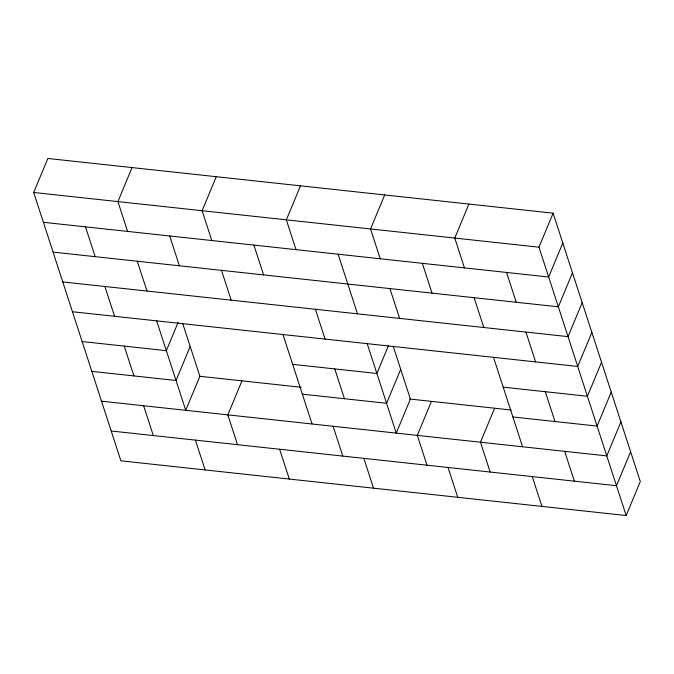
<?xml version="1.0" encoding="UTF-8"?>
<svg xmlns="http://www.w3.org/2000/svg" width="674" height="674" viewBox="0 0 674 674"><rect width="100%" height="100%" fill="white"/><g stroke="black" fill="none" stroke-linecap="round" stroke-linejoin="round"><path stroke-width="1.01" d="M33.7 192.478L47.837 158.466L553.11 213.178L640.3 481.522L626.163 515.534L120.89 460.822L33.7 192.478L538.973 247.189L626.163 515.534M132.045 167.582L117.916 201.593L127.597 231.409M216.261 176.706L202.124 210.718L211.813 240.534M178.062 322.492L166.352 350.674L82.135 341.558M190.178 346.478L176.04 380.49L91.824 371.374M300.478 185.822L286.34 219.834L296.021 249.65M241.966 380.852L227.829 414.864L237.518 444.68M384.686 194.938L370.548 228.958L380.237 258.774M388.595 345.29L376.884 373.472L292.668 364.356M468.902 204.062L454.765 238.074L464.445 267.89M400.71 369.276L386.573 403.288L302.356 394.172M431.444 401.375L417.307 435.387L426.996 465.203M538.973 247.189L553.11 213.178M562.798 242.994L548.661 277.006L43.389 222.294M494.606 408.208L480.469 442.228L490.158 472.044M572.487 272.81L558.35 306.822L53.078 252.11M582.176 302.626L568.039 336.638L62.766 281.926M591.865 332.442L577.728 366.454L72.455 311.742M601.545 362.258L587.408 396.27L503.2 387.154M611.234 392.074L597.097 426.086L512.889 416.97M620.923 421.89L606.785 455.902L101.513 401.19M630.611 451.706L616.474 485.718L111.202 431.006M199.344 376.235L301.379 387.289M409.615 399.008L511.237 410.011M506.553 272.448L516.242 302.264M525.931 332.08L535.619 361.896M545.308 391.712L554.997 421.528M564.677 451.344L574.366 481.16M474.134 297.706L483.822 327.522M493.511 357.338L522.577 446.786M532.266 476.602L541.955 506.418M422.345 263.332L432.034 293.148M389.926 288.59L399.615 318.398M448.05 467.478L457.739 497.294M393.279 346.419L410.39 399.092L396.253 433.104L367.195 343.656M338.129 254.208L357.506 313.84M315.398 309.282L325.087 339.098M334.776 368.914L344.465 398.73M363.842 458.362L373.522 488.178M333.099 426.263L342.788 456.079M253.921 245.092L263.61 274.908M282.979 334.54L312.045 423.988M221.502 270.35L231.19 300.166M279.626 449.246L289.315 479.062M169.705 235.976L179.394 265.792M182.747 323.621L199.866 376.294L185.729 410.306L156.663 320.858M137.285 261.226L146.974 291.042M195.418 440.122L205.098 469.938M85.497 226.852L95.186 256.668M104.866 286.484L114.555 316.3M124.243 346.116L133.932 375.932M143.621 405.748L153.31 435.564"/></g></svg>
